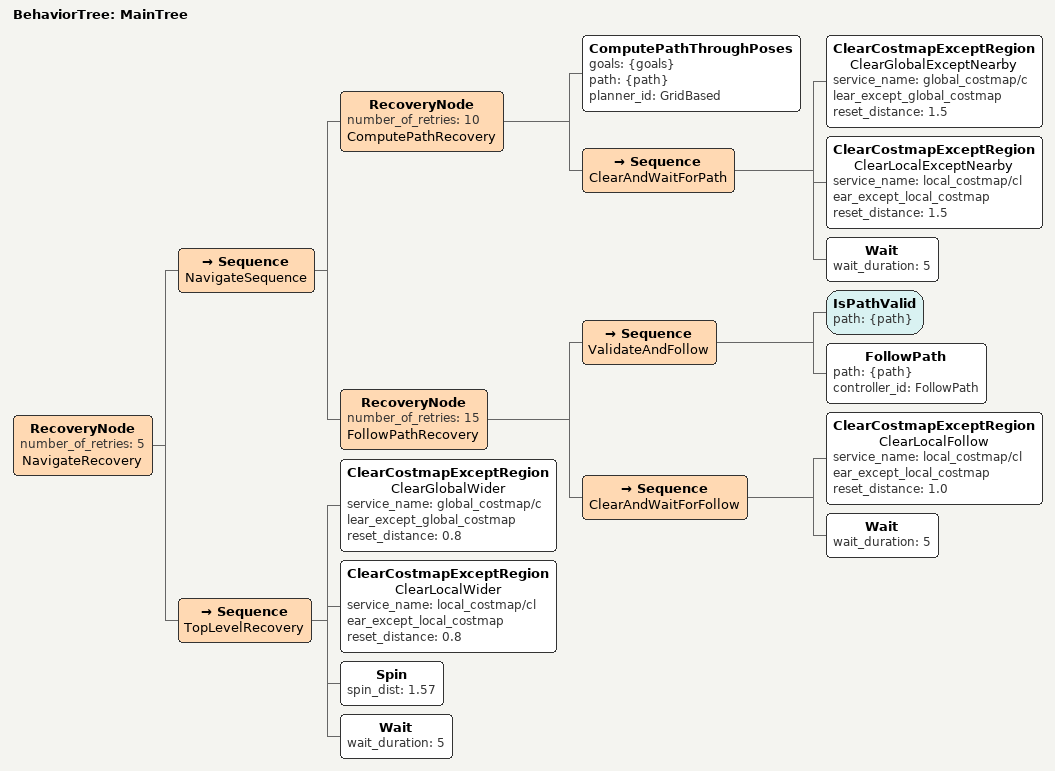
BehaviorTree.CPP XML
<root BTCPP_format="4" main_tree_to_execute="MainTree">
  <BehaviorTree ID="MainTree">
    <RecoveryNode number_of_retries="5" name="NavigateRecovery">
      <Sequence name="NavigateSequence">

        <RecoveryNode number_of_retries="10" name="ComputePathRecovery">
          <ComputePathThroughPoses goals="{goals}" path="{path}" planner_id="GridBased"/>
          <Sequence name="ClearAndWaitForPath">
            <ClearCostmapExceptRegion name="ClearGlobalExceptNearby"
              service_name="global_costmap/clear_except_global_costmap"
              reset_distance="1.5"/>
            <ClearCostmapExceptRegion name="ClearLocalExceptNearby"
              service_name="local_costmap/clear_except_local_costmap"
              reset_distance="1.5"/>
            <Wait wait_duration="5"/>
          </Sequence>
        </RecoveryNode>

        <RecoveryNode number_of_retries="15" name="FollowPathRecovery">
          <Sequence name="ValidateAndFollow">
            <IsPathValid path="{path}"/>
            <FollowPath path="{path}" controller_id="FollowPath"/>
          </Sequence>
          <Sequence name="ClearAndWaitForFollow">
            <ClearCostmapExceptRegion name="ClearLocalFollow"
              service_name="local_costmap/clear_except_local_costmap"
              reset_distance="1.0"/>
            <Wait wait_duration="5"/>
          </Sequence>
        </RecoveryNode>

      </Sequence>

      <Sequence name="TopLevelRecovery">
        <ClearCostmapExceptRegion name="ClearGlobalWider"
          service_name="global_costmap/clear_except_global_costmap"
          reset_distance="0.8"/>
        <ClearCostmapExceptRegion name="ClearLocalWider"
          service_name="local_costmap/clear_except_local_costmap"
          reset_distance="0.8"/>
        <Spin spin_dist="1.57"/>
        <Wait wait_duration="5"/>
      </Sequence>
    </RecoveryNode>
  </BehaviorTree>
</root>
